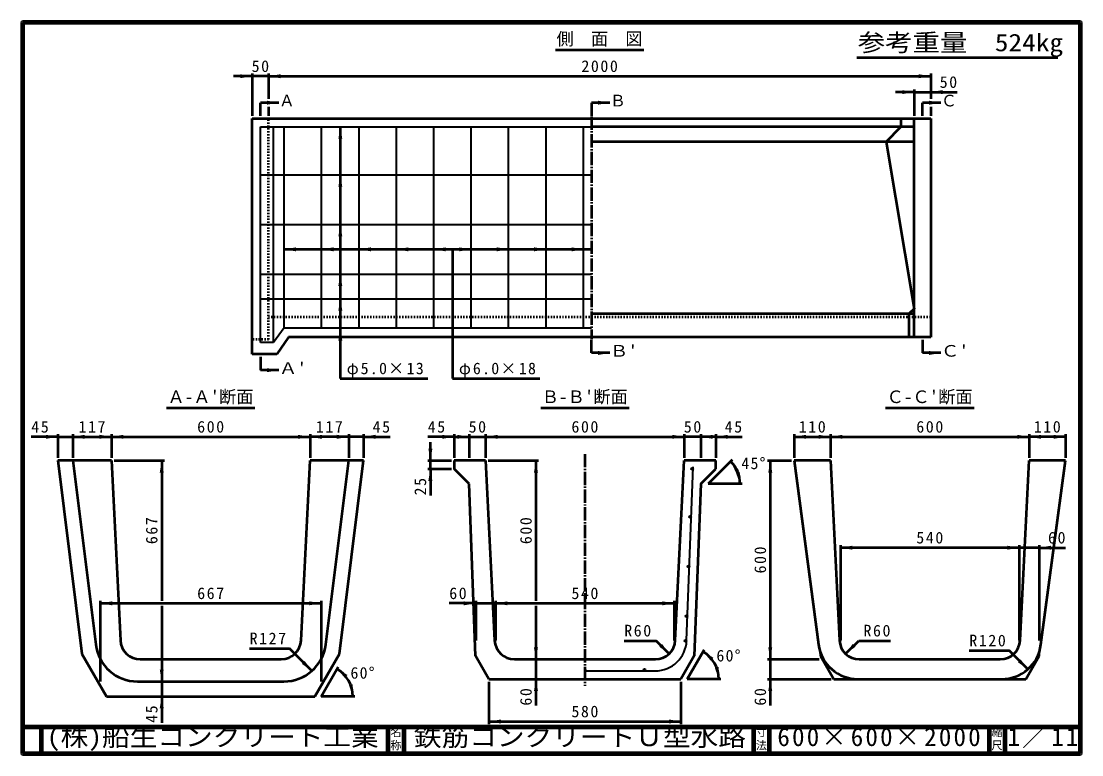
# Model space of a CAD drawing. Units: millimetres, scale not verified. Extents: x 100 to 4105, y 100 to 2870.
import ezdxf
from ezdxf.enums import TextEntityAlignment as Align

# ---------------------------------------------------------------- set-up
doc = ezdxf.new("R2010")
doc.units = ezdxf.units.MM
doc.header["$LTSCALE"] = 5
doc.linetypes.add('USER1', pattern=[2.2, 1, -1.2])
doc.linetypes.add('USER2', pattern=[13.4, 10, -1.2, 1, -1.2])
doc.layers.add('V-nasSTD', color=7, linetype='Continuous', lineweight=50)
doc.styles.add('ＭＳ ゴシック', font='')
doc.styles.get('ＭＳ ゴシック').set_extended_font_data('MS Gothic')

msp = doc.modelspace()

# ---------------------------------------------------------------- hatches: boundary and pattern name
at = {"layer": 'V-nasSTD'}
for points in [[(926.943, 2654.794), (971.943, 2662.294), (926.943, 2669.794)], [(1079.443, 2669.794), (1034.443, 2662.294), (1079.443, 2654.794)], [(3489.443, 2654.794), (3534.443, 2662.294), (3489.443, 2669.794)], [(3426.943, 2594.794), (3471.943, 2602.294), (3426.943, 2609.794)], [(3579.443, 2609.794), (3534.443, 2602.294), (3579.443, 2594.794)], [(1028.193, 2554.794), (1073.193, 2562.294), (1028.193, 2569.794)], [(2278.193, 2554.794), (2323.193, 2562.294), (2278.193, 2569.794)], [(3528.193, 2554.794), (3573.193, 2562.294), (3528.193, 2569.794)], [(1312.568, 2426.044), (1305.068, 2471.044), (1297.568, 2426.044)], [(1312.568, 2244.794), (1305.068, 2289.794), (1297.568, 2244.794)], [(1312.568, 2057.294), (1305.068, 2102.294), (1297.568, 2057.294)], [(1138.193, 2016.044), (1093.193, 2008.544), (1138.193, 2001.044)], [(1279.443, 2016.044), (1234.443, 2008.544), (1279.443, 2001.044)], [(1420.693, 2016.044), (1375.693, 2008.544), (1420.693, 2001.044)], [(1561.943, 2016.044), (1516.943, 2008.544), (1561.943, 2001.044)], [(1703.193, 2016.044), (1658.193, 2008.544), (1703.193, 2001.044)], [(1754.443, 2001.044), (1799.443, 2008.544), (1754.443, 2016.044)], [(1895.693, 2001.044), (1940.693, 2008.544), (1895.693, 2016.044)], [(2036.943, 2001.044), (2081.943, 2008.544), (2036.943, 2016.044)], [(2178.193, 2001.044), (2223.193, 2008.544), (2178.193, 2016.044)], [(1312.568, 1869.794), (1305.068, 1914.794), (1297.568, 1869.794)], [(1312.568, 1777.294), (1305.068, 1822.294), (1297.568, 1777.294)], [(1312.568, 1663.544), (1305.068, 1708.544), (1297.568, 1663.544)], [(2278.322, 1609.794), (2323.322, 1617.294), (2278.322, 1624.794)], [(3528.322, 1609.794), (3573.322, 1617.294), (3528.322, 1624.794)], [(1028.322, 1544.794), (1073.322, 1552.294), (1028.322, 1559.794)], [(193.069, 1293.188), (238.069, 1300.688), (193.069, 1308.188)], [(339.319, 1308.188), (294.319, 1300.688), (339.319, 1293.188)], [(395.569, 1293.188), (440.569, 1300.688), (395.569, 1308.188)], [(485.569, 1308.188), (440.569, 1300.688), (485.569, 1293.188)], [(1145.569, 1293.188), (1190.569, 1300.688), (1145.569, 1308.188)], [(1235.569, 1293.188), (1190.569, 1300.688), (1235.569, 1308.188)], [(1291.819, 1308.188), (1336.819, 1300.688), (1291.819, 1293.188)], [(1438.069, 1293.188), (1393.069, 1300.688), (1438.069, 1308.188)], [(1690.069, 1293.188), (1735.069, 1300.688), (1690.069, 1308.188)], [(1746.319, 1293.188), (1791.319, 1300.688), (1746.319, 1308.188)], [(1898.819, 1308.188), (1853.819, 1300.688), (1898.819, 1293.188)], [(2558.819, 1293.188), (2603.819, 1300.688), (2558.819, 1308.188)], [(2711.319, 1293.188), (2666.319, 1300.688), (2711.319, 1308.188)], [(2711.319, 1293.188), (2666.319, 1300.688), (2711.319, 1308.188)], [(2767.569, 1293.188), (2722.569, 1300.688), (2767.569, 1308.188)], [(2767.569, 1293.188), (2722.569, 1300.688), (2767.569, 1308.188)], [(3063.569, 1308.188), (3018.569, 1300.688), (3063.569, 1293.188)], [(3111.069, 1293.188), (3156.069, 1300.688), (3111.069, 1308.188)], [(3201.069, 1308.188), (3156.069, 1300.688), (3201.069, 1293.188)], [(3861.069, 1293.188), (3906.069, 1300.688), (3861.069, 1308.188)], [(3951.069, 1293.188), (3906.069, 1300.688), (3951.069, 1308.188)], [(3998.569, 1308.188), (4043.569, 1300.688), (3998.569, 1293.188)], [(1637.569, 1255.688), (1645.069, 1210.688), (1652.569, 1255.688)], [(638.069, 1165.688), (630.569, 1210.688), (623.069, 1165.688)], [(2051.319, 1165.688), (2043.819, 1210.688), (2036.319, 1165.688)], [(2810.78, 1174.874), (2779.456, 1208.041), (2798.33, 1166.507)], [(2936.069, 1165.688), (2928.569, 1210.688), (2921.069, 1165.688)], [(1652.569, 1134.438), (1645.069, 1179.438), (1637.569, 1134.438)], [(2637.165, 1179.331, 1), (2629.668, 1179.544, 0.41421), (2633.31, 1175.689, 0.41421)], [(2798.452, 1165.854), (2814.603, 1123.188), (2813.162, 1168.786)], [(2630.326, 998.081, 1), (2622.829, 998.294, 0.41421), (2626.471, 994.439, 0.41421)], [(3238.569, 874.438), (3193.569, 881.938), (3238.569, 889.438)], [(3823.569, 889.438), (3868.569, 881.938), (3823.569, 874.438)], [(3988.569, 874.438), (3943.569, 881.938), (3988.569, 889.438)], [(2623.25, 810.581, 1), (2615.753, 810.794, 0.41421), (2619.395, 806.939, 0.41421)], [(443.694, 679.438), (398.694, 671.938), (443.694, 664.438)], [(1187.444, 664.438), (1232.444, 671.938), (1187.444, 679.438)], [(1771.319, 664.438), (1816.319, 671.938), (1771.319, 679.438)], [(1936.319, 679.438), (1891.319, 671.938), (1936.319, 664.438)], [(2521.319, 664.438), (2566.319, 671.938), (2521.319, 679.438)], [(2616.175, 623.081, 1), (2608.678, 623.294, 0.41421), (2612.32, 619.439, 0.41421)], [(2612.68, 530.512, 0.04609), (2612.648, 531.202, 0.95497), (2605.188, 530.518, 0.95497)], [(2036.319, 505.688), (2043.819, 460.688), (2051.319, 505.688)], [(2520.151, 518.47), (2546.667, 481.347), (2509.544, 507.863)], [(2713.839, 466.658), (2674.413, 489.611), (2704.263, 455.112)], [(2921.069, 505.688), (2928.569, 460.688), (2936.069, 505.688)], [(3239.737, 518.47), (3213.221, 481.347), (3250.344, 507.863)], [(1170.862, 453.79), (1197.379, 416.667), (1160.255, 443.183)], [(3874.534, 459.953), (3901.05, 422.83), (3863.927, 449.347)], [(623.069, 421.938), (630.569, 376.938), (638.069, 421.938)], [(1331.839, 401.658), (1292.413, 424.611), (1322.263, 390.112)], [(2228.819, 424.438, -1), (2228.819, 416.938)], [(2453.819, 416.938, 1), (2453.819, 424.438, 1)], [(2719.271, 428.722), (2734.413, 385.688), (2734.046, 431.307)], [(1337.271, 363.722), (1352.413, 320.688), (1352.046, 366.307)], [(2051.319, 340.688), (2043.819, 385.688), (2036.319, 340.688)], [(2936.069, 340.688), (2928.569, 385.688), (2921.069, 340.688)], [(638.069, 275.688), (630.569, 320.688), (623.069, 275.688)], [(1911.319, 233.188), (1866.319, 225.688), (1911.319, 218.188)], [(2546.319, 218.188), (2591.319, 225.688), (2546.319, 233.188)]]:
    msp.add_hatch(color=256, dxfattribs=at).paths.add_polyline_path(points)

# ---------------------------------------------------------------- linework, layer by layer
at = {"layer": 'V-nasSTD', "lineweight": 100}
for p, q in [((105, 2865), (105, 105)), ((4100, 2865), (105, 2865)), ((4100, 105), (4100, 2865)), ((105, 205), (4100, 205)), ((175, 205), (175, 105)), ((1485, 205), (1485, 105)), ((1545, 205), (1545, 105)), ((2865, 205), (2865, 105)), ((2925, 205), (2925, 105)), ((3755, 205), (3755, 105)), ((3755, 205), (3755, 105)), ((3815, 205), (3815, 105)), ((105, 105), (4100, 105))]:
    msp.add_line(p, q, dxfattribs=at)
at = {"layer": 'V-nasSTD'}
for p, q in [((2117.443, 2762.294), (2451.443, 2762.294)), ((3255, 2732.5), (4014.5, 2732.5)), ((971.943, 2662.294), (901.943, 2662.294)), ((971.943, 2672.294), (971.943, 2512.294)), ((1034.443, 2662.294), (971.943, 2662.294)), ((1034.443, 2672.294), (1034.443, 2577.294)), ((1034.443, 2662.294), (3534.443, 2662.294)), ((3534.443, 2672.294), (3534.443, 2577.294)), ((3471.943, 2612.294), (3471.943, 2512.294)), ((3471.943, 2602.294), (3401.943, 2602.294)), ((3471.943, 2602.294), (3534.443, 2602.294)), ((3534.443, 2602.294), (3634.443, 2602.294)), ((1003.193, 2512.294), (1003.193, 2562.294)), ((1073.193, 2562.294), (1003.193, 2562.294)), ((1034.443, 2547.294), (1034.443, 2512.294)), ((2323.193, 2562.294), (2253.193, 2562.294)), ((2253.193, 2562.294), (2253.193, 2512.294)), ((3503.193, 2512.294), (3503.193, 2562.294)), ((3573.193, 2562.294), (3503.193, 2562.294)), ((3534.443, 2547.294), (3534.443, 2512.294)), ((971.943, 1612.294), (971.943, 2502.294)), ((971.943, 2502.294), (3534.443, 2502.294)), ((3421.943, 2502.294), (3421.943, 2471.044)), ((3471.943, 1677.294), (3471.943, 2502.294)), ((3534.443, 2502.294), (3534.443, 1677.294)), ((1305.068, 2471.044), (1305.068, 1521.044)), ((3471.943, 2471.044), (2253.193, 2471.044)), ((3365.693, 2414.794), (3421.943, 2471.044)), ((3471.943, 2414.794), (2253.193, 2414.794)), ((3365.693, 2414.794), (3471.943, 1784.548)), ((2253.193, 2008.544), (1093.193, 2008.544)), ((1728.818, 2008.544), (1728.818, 1521.051)), ((3471.943, 1764.708), (2253.193, 1764.708)), ((3471.943, 1784.548), (3452.412, 1764.708)), ((3452.412, 1764.708), (3452.412, 1677.294)), ((1109.443, 1677.294), (1065.693, 1612.294)), ((3534.443, 1677.294), (1109.443, 1677.294)), ((2253.193, 1617.294), (2253.193, 1667.294)), ((3503.193, 1667.294), (3503.193, 1617.294)), ((1065.693, 1612.294), (971.943, 1612.294)), ((1003.193, 1602.294), (1003.193, 1552.294)), ((2323.193, 1617.294), (2253.193, 1617.294)), ((3573.193, 1617.294), (3503.193, 1617.294)), ((1073.193, 1552.294), (1003.193, 1552.294)), ((1305.068, 1521.044), (1635.068, 1521.044)), ((1728.818, 1521.051), (2058.818, 1521.051)), ((648.441, 1410.688), (982.697, 1410.688)), ((2061.691, 1410.688), (2395.947, 1410.688)), ((3363.941, 1410.688), (3698.197, 1410.688)), ((238.069, 1300.688), (138.069, 1300.688)), ((238.069, 1310.688), (238.069, 1220.688)), ((238.069, 1300.688), (294.319, 1300.688)), ((294.319, 1310.688), (294.319, 1220.688)), ((294.319, 1300.688), (440.569, 1300.688)), ((440.569, 1310.688), (440.569, 1220.688)), ((440.569, 1300.688), (1190.569, 1300.688)), ((1190.569, 1310.688), (1190.569, 1220.688)), ((1336.819, 1300.688), (1190.569, 1300.688)), ((1336.819, 1310.688), (1336.819, 1220.688)), ((1393.069, 1300.688), (1336.819, 1300.688)), ((1393.069, 1310.688), (1393.069, 1220.688)), ((1393.069, 1300.688), (1493.069, 1300.688)), ((1735.069, 1300.688), (1635.069, 1300.688)), ((1735.069, 1310.688), (1735.069, 1220.688)), ((1735.069, 1300.688), (1791.319, 1300.688)), ((1791.319, 1310.688), (1791.319, 1220.688)), ((1791.319, 1300.688), (1853.819, 1300.688)), ((1853.819, 1310.688), (1853.819, 1220.688)), ((1853.819, 1300.688), (2603.819, 1300.688)), ((2603.819, 1310.688), (2603.819, 1220.688)), ((2603.819, 1310.688), (2603.819, 1220.688)), ((2666.319, 1300.688), (2603.819, 1300.688)), ((2666.319, 1310.688), (2666.319, 1220.688)), ((2666.319, 1310.688), (2666.319, 1220.688)), ((2722.569, 1300.688), (2666.319, 1300.688)), ((2722.569, 1310.688), (2722.569, 1220.688)), ((2722.569, 1310.688), (2722.569, 1220.688)), ((2722.569, 1300.688), (2822.569, 1300.688)), ((2722.569, 1300.688), (2822.569, 1300.688)), ((3018.569, 1310.688), (3018.569, 1220.688)), ((3018.569, 1300.688), (3156.069, 1300.688)), ((3156.069, 1310.688), (3156.069, 1220.688)), ((3156.069, 1300.688), (3906.069, 1300.688)), ((3906.069, 1310.688), (3906.069, 1220.688)), ((4043.569, 1300.688), (3906.069, 1300.688)), ((4043.569, 1310.688), (4043.569, 1220.688)), ((1645.069, 1210.688), (1645.069, 1280.688)), ((238.069, 1210.688), (329.459, 480.659)), ((440.569, 1210.688), (238.069, 1210.688)), ((294.319, 1210.688), (381.289, 515.968)), ((440.569, 1210.688), (474.506, 531.942)), ((450.569, 1210.688), (640.569, 1210.688)), ((630.569, 1210.688), (630.569, 681.938)), ((1156.632, 531.942), (1190.569, 1210.688)), ((1393.069, 1210.688), (1190.569, 1210.688)), ((1249.849, 515.968), (1336.819, 1210.688)), ((1301.679, 480.659), (1393.069, 1210.688)), ((1635.069, 1210.688), (1725.069, 1210.688)), ((1645.069, 1179.438), (1645.069, 1210.688)), ((1735.069, 1210.688), (1735.069, 1179.438)), ((1853.819, 1210.688), (1735.069, 1210.688)), ((1853.819, 1210.688), (1887.756, 531.942)), ((1863.819, 1210.688), (2053.819, 1210.688)), ((2043.819, 1210.688), (2043.819, 681.938)), ((2569.882, 531.942), (2603.819, 1210.688)), ((2722.569, 1210.688), (2603.819, 1210.688)), ((2785.113, 1213.697), (2694.603, 1123.188)), ((2722.569, 1179.438), (2722.569, 1210.688)), ((2918.569, 1210.688), (3008.569, 1210.688)), ((2928.569, 1210.688), (2928.569, 460.688)), ((3018.569, 1210.688), (3111.212, 515.863)), ((3156.069, 1210.688), (3018.569, 1210.688)), ((3156.069, 1210.688), (3190.006, 531.942)), ((3872.132, 531.942), (3906.069, 1210.688)), ((4043.569, 1210.688), (3906.069, 1210.688)), ((3950.926, 515.863), (4043.569, 1210.688)), ((1635.069, 1179.438), (1725.069, 1179.438)), ((1645.069, 1179.438), (1645.069, 1079.438)), ((1791.319, 1123.188), (1735.069, 1179.438)), ((2666.319, 1123.188), (2722.569, 1179.438)), ((1815.851, 473.102), (1791.319, 1123.188)), ((2666.319, 1123.188), (2641.787, 473.102)), ((2822.603, 1123.188), (2694.603, 1123.188)), ((3193.569, 891.938), (3193.569, 531.938)), ((3868.569, 881.938), (3193.569, 881.938)), ((3868.569, 891.938), (3868.569, 531.938)), ((3943.569, 881.938), (3868.569, 881.938)), ((3943.569, 891.938), (3943.569, 531.938)), ((3943.569, 881.938), (4043.569, 881.938)), ((398.694, 681.938), (398.694, 376.938)), ((1232.444, 681.938), (1232.444, 376.938)), ((1816.319, 681.938), (1816.319, 531.938)), ((1891.319, 681.938), (1891.319, 531.938)), ((2566.319, 681.938), (2566.319, 531.938)), ((398.694, 671.938), (1232.444, 671.938)), ((630.569, 661.938), (630.569, 376.938)), ((1816.319, 671.938), (1716.319, 671.938)), ((1816.319, 671.938), (1891.319, 671.938)), ((1891.319, 671.938), (2566.319, 671.938)), ((2043.819, 662.188), (2043.819, 460.688)), ((2377.17, 530.844), (2497.17, 530.844)), ((2546.667, 481.347), (2497.17, 530.844)), ((3213.221, 481.347), (3262.718, 530.844)), ((3262.718, 530.844), (3382.718, 530.844)), ((329.459, 480.659), (421.819, 320.688)), ((962.526, 501.519), (1112.526, 501.519)), ((1197.379, 416.667), (1112.526, 501.519)), ((1301.679, 480.659), (1209.319, 320.688)), ((2614.413, 385.688), (2678.413, 496.539)), ((3117.52, 488.475), (3118.101, 473.102)), ((3680.34, 493.541), (3830.34, 493.541)), ((3901.05, 422.83), (3830.34, 493.541)), ((3944.037, 473.102), (3944.618, 488.475)), ((549.413, 460.688), (1081.725, 460.688)), ((1866.319, 385.688), (1815.851, 473.102)), ((1962.663, 460.688), (2494.975, 460.688)), ((2043.819, 460.688), (2043.819, 385.688)), ((2641.787, 473.102), (2591.319, 385.688)), ((2918.569, 460.688), (3113.569, 460.688)), ((2928.569, 460.688), (2928.569, 385.688)), ((3118.101, 473.102), (3168.569, 385.688)), ((3264.913, 460.688), (3797.225, 460.688)), ((3893.569, 385.688), (3944.037, 473.102)), ((1232.413, 320.688), (1296.413, 431.539)), ((538.81, 376.938), (1092.328, 376.938)), ((630.569, 376.938), (630.569, 320.688)), ((1866.319, 385.688), (2591.319, 385.688)), ((1866.319, 375.688), (1866.319, 215.688)), ((2043.819, 385.688), (2043.819, 285.688)), ((2591.319, 375.688), (2591.319, 215.688)), ((2742.413, 385.688), (2614.413, 385.688)), ((2918.569, 385.688), (3158.569, 385.688)), ((2928.569, 385.688), (2928.569, 285.688)), ((3168.569, 385.688), (3259.896, 385.688)), ((3259.896, 385.688), (3802.242, 385.688)), ((3802.242, 385.688), (3893.569, 385.688)), ((421.819, 320.688), (1209.319, 320.688)), ((630.569, 320.688), (630.569, 220.688)), ((1360.413, 320.688), (1232.413, 320.688)), ((1866.319, 225.688), (2591.319, 225.688))]:
    msp.add_line(p, q, dxfattribs=at)
at = {"layer": 'V-nasSTD', "linetype": 'USER1'}
for p, q in [((1034.443, 1668.544), (1034.443, 2502.294)), ((3534.443, 1752.294), (1034.443, 1752.294)), ((1034.443, 1668.544), (971.943, 1668.544))]:
    msp.add_line(p, q, dxfattribs=at)
at = {"layer": 'V-nasSTD', "linetype": 'USER2'}
for p, q in [((2253.193, 2510.294), (2253.193, 1669.294)), ((2228.819, 1235.688), (2228.819, 360.688))]:
    msp.add_line(p, q, dxfattribs=at)
at = {"layer": 'V-nasSTD', "lineweight": 35}
for p, q in [((1003.193, 1656.669), (1003.193, 2471.044)), ((1003.193, 2471.044), (2253.193, 2471.044)), ((1053.193, 1656.669), (1053.193, 2471.044)), ((1093.193, 1712.294), (1093.193, 2471.044)), ((1234.443, 1712.294), (1234.443, 2471.044)), ((1375.693, 1712.294), (1375.693, 2471.044)), ((1516.943, 1712.294), (1516.943, 2471.044)), ((1658.193, 1712.294), (1658.193, 2471.044)), ((1799.443, 1712.294), (1799.443, 2471.044)), ((1940.693, 1712.294), (1940.693, 2471.044)), ((2081.943, 1712.294), (2081.943, 2471.044)), ((2223.193, 1712.294), (2223.193, 2471.044)), ((1003.193, 2289.794), (2253.193, 2289.794)), ((1003.193, 2102.294), (2253.193, 2102.294)), ((1003.193, 1914.794), (2253.193, 1914.794)), ((1003.193, 1822.294), (2253.193, 1822.294)), ((1093.193, 1712.294), (1053.193, 1656.669)), ((1093.193, 1712.294), (2253.193, 1712.294)), ((1053.193, 1656.669), (1003.193, 1656.669)), ((2612.708, 531.21), (2637.454, 1186.993)), ((2228.819, 416.938), (2494.042, 416.938))]:
    msp.add_line(p, q, dxfattribs=at)
at = {"layer": 'V-nasSTD', "lineweight": 13}
msp.add_lwpolyline([(100, 100), (100, 2870), (4105, 2870), (4105, 100)], close=True, dxfattribs=at)
at = {"layer": 'V-nasSTD', "lineweight": 35}
for centre in [(2633.417, 1179.438), (2626.577, 998.188), (2619.502, 810.688), (2612.426, 623.188), (2608.934, 530.688), (2453.819, 420.688)]:
    msp.add_circle(centre, 3.75, dxfattribs=at)
at = {"layer": 'V-nasSTD'}
for centre, radius, start, end in [((2694.603, 1123.188), 120, 0, 45), ((549.413, 535.688), 75, 182.86241, 270), ((1081.725, 535.688), 75, 270, 357.13759), ((1962.663, 535.688), 75, 182.86241, 270), ((2494.975, 535.688), 75, 270, 357.13759), ((3264.913, 535.688), 75, 182.86241, 270), ((3797.225, 535.688), 75, 270, 357.13759), ((538.81, 535.688), 158.75, 187.13559, 270), ((1092.328, 535.688), 158.75, 270, 352.86441), ((2614.413, 385.688), 120, 0, 60), ((3259.896, 535.688), 150, 187.59464, 270), ((3802.242, 535.688), 150, 270, 352.40536), ((1232.413, 320.688), 120, 0, 60)]:
    msp.add_arc(centre, radius, start, end, dxfattribs=at)
at = {"layer": 'V-nasSTD', "lineweight": 35}
for centre, radius, end in [((2494.042, 535.688), 118.75, 357.83892), ((2228.819, 420.688), 3.75, 90)]:
    msp.add_arc(centre, radius, 270, end, dxfattribs=at)

# ---------------------------------------------------------------- texts
at = {"layer": 'V-nasSTD', "style": 'ＭＳ ゴシック'}
for s, height, p in [('側\u3000面\u3000図', 47.65, (2121.439, 2827.294)), ('Ａ', 43.99, (1073.193, 2592.294)), ('Ｂ', 43.99, (2323.193, 2592.294)), ('Ｃ', 43.99, (3573.193, 2592.294)), ("Ａ-Ａ'断面", 47.65, (652.437, 1475.688)), ("Ｂ-Ｂ'断面", 47.65, (2065.687, 1475.688)), ("Ｃ-Ｃ'断面", 47.65, (3367.937, 1475.688)), ('名', 30.79, (1493.982, 200.999)), ('寸', 30.79, (2873.982, 200.999)), ('縮', 30.79, (3763.982, 200.999)), ('称', 30.79, (1493.976, 151.01)), ('法', 30.79, (2873.976, 151.01)), ('尺', 30.79, (3763.976, 151.01))]:
    msp.add_text(s, height=height, dxfattribs=at).set_placement(p, align=Align.TOP_LEFT)
for s, height, width, p in [('参考重量\u3000524kg', 65.98, 1.15, (3259, 2822.5)), ("Ｂ'", 43.99, 1.15, (2323.322, 1647.294)), ("Ｃ'", 43.99, 1.15, (3573.322, 1647.294)), ("Ａ'", 43.99, 1.15, (1073.322, 1582.294)), ('(株)船生コンクリート工業', 69.65, 1.1, (196.334, 202.55)), ('鉄筋コンクリートＵ型水路', 69.65, 1.1, (1582.75, 202.47))]:
    msp.add_text(s, height=height, dxfattribs=dict(at, width=width)).set_placement(p, align=Align.TOP_LEFT)
at = {"layer": 'V-nasSTD', "attachment_point": 1, "style": 'ＭＳ ゴシック'}
for s, insert, char_height in [('\\T1.2;50', (970.202, 2722.294), 43.99), ('\\T1.2;2000', (2215.337, 2722.294), 43.99), ('\\T1.2;50', (3568.443, 2662.294), 43.99), ('\\T1.16;φ5.0×13', (1329.068, 1581.044), 43.99), ('\\T1.16;φ6.0×18', (1752.818, 1581.051), 43.99), ('\\T1.2;45', (138.069, 1360.688), 43.99), ('\\T1.2;117', (316.457, 1360.688), 43.99), ('\\T1.2;600', (764.582, 1360.688), 43.99), ('\\T1.2;117', (1212.707, 1360.688), 43.99), ('\\T1.2;45', (1427.069, 1360.688), 43.99), ('\\T1.2;45', (1635.069, 1360.688), 43.99), ('\\T1.2;50', (1789.578, 1360.688), 43.99), ('\\T1.2;600', (2177.832, 1360.688), 43.99), ('\\T1.2;50', (2602.078, 1360.688), 43.99), ('\\T1.2;45', (2756.569, 1360.688), 43.99), ('\\T1.2;110', (3036.332, 1360.688), 43.99), ('\\T1.2;600', (3480.082, 1360.688), 43.99), ('\\T1.2;110', (3923.832, 1360.688), 43.99), ('\\T1.15;45°', (2819.496, 1222.571), 43.99), ('\\T1.2;540', (3480.082, 941.938), 43.99), ('\\T1.2;60', (3977.569, 941.938), 43.99), ('\\T1.2;667', (764.582, 731.938), 43.99), ('\\T1.2;60', (1716.319, 731.938), 43.99), ('\\T1.2;540', (2177.832, 731.938), 43.99), ('\\T1.2;R127', (962.526, 561.519), 43.99), ('\\T1.2;R60', (2377.17, 590.844), 43.99), ('\\T1.2;R60', (3280.718, 590.844), 43.99), ('\\T1.2;R120', (3680.34, 553.541), 43.99), ('\\T1.15;60°', (2725.359, 496.441), 43.99), ('\\T1.15;60°', (1343.359, 431.441), 43.99), ('\\T1.2;580', (2177.832, 285.688), 43.99), ('\\T1.17;600×600×2000', (2955.25, 202.47), 69.65), ('\\T1.16;1／11', (3824.5, 202.582), 69.65)]:
    msp.add_mtext(s, dxfattribs=dict(at, insert=insert, char_height=char_height))
at = {"layer": 'V-nasSTD', "char_height": 43.99, "attachment_point": 1, "rotation": 90, "style": 'ＭＳ ゴシック'}
for s, insert in [('\\T1.2;25', (1585.069, 1079.438)), ('\\T1.2;667', (570.569, 895.326)), ('\\T1.2;600', (1983.819, 895.326)), ('\\T1.2;600', (2868.569, 784.701)), ('\\T1.2;60', (1983.819, 285.688)), ('\\T1.2;60', (2868.569, 285.688)), ('\\T1.2;45', (570.569, 220.688))]:
    msp.add_mtext(s, dxfattribs=dict(at, insert=insert))

doc.saveas('drawing.dxf')
